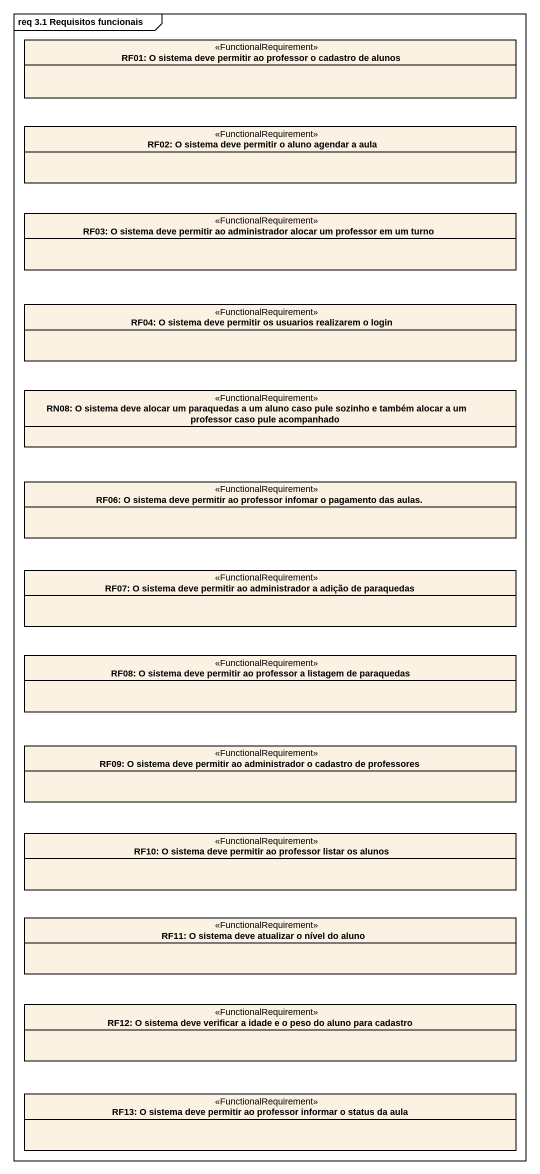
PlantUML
@startuml
mainframe req 3.1 Requisitos funcionais
hide circle
hide empty members
class "RF01: O sistema deve permitir ao professor o cadastro de alunos" as RF01_O_sistema_deve <<FunctionalRequirement>>
class "RF02: O sistema deve permitir o aluno agendar a aula" as RF02_O_sistema_deve <<FunctionalRequirement>>
class "RF03: O sistema deve permitir ao administrador alocar um professor em um turno" as RF03_O_sistema_deve <<FunctionalRequirement>>
class "RF04: O sistema deve permitir os usuarios realizarem o login" as RF04_O_sistema_deve <<FunctionalRequirement>>
class "RN08: O sistema deve alocar um paraquedas a um aluno caso pule sozinho e também alocar a um professor caso pule acompanhado" as RN08_O_sistema_deve_alocar <<FunctionalRequirement>>
class "RF06: O sistema deve permitir ao professor infomar o pagamento das aulas." as RF06_O_sistema_deve <<FunctionalRequirement>>
class "RF07: O sistema deve permitir ao administrador a adição de paraquedas" as RF07_O_sistema_deve <<FunctionalRequirement>>
class "RF08: O sistema deve permitir ao professor a listagem de paraquedas" as RF08_O_sistema_deve <<FunctionalRequirement>>
class "RF09: O sistema deve permitir ao administrador o cadastro de professores" as RF09_O_sistema_deve <<FunctionalRequirement>>
class "RF10: O sistema deve permitir ao professor listar os alunos" as RF10_O_sistema_deve <<FunctionalRequirement>>
class "RF11: O sistema deve atualizar o nível do aluno" as RF11_O_sistema_deve <<FunctionalRequirement>>
class "RF12: O sistema deve verificar a idade e o peso do aluno para cadastro" as RF12_O_sistema_deve <<FunctionalRequirement>>
class "RF13: O sistema deve permitir ao professor informar o status da aula" as RF13_O_sistema_deve <<FunctionalRequirement>>
@enduml
